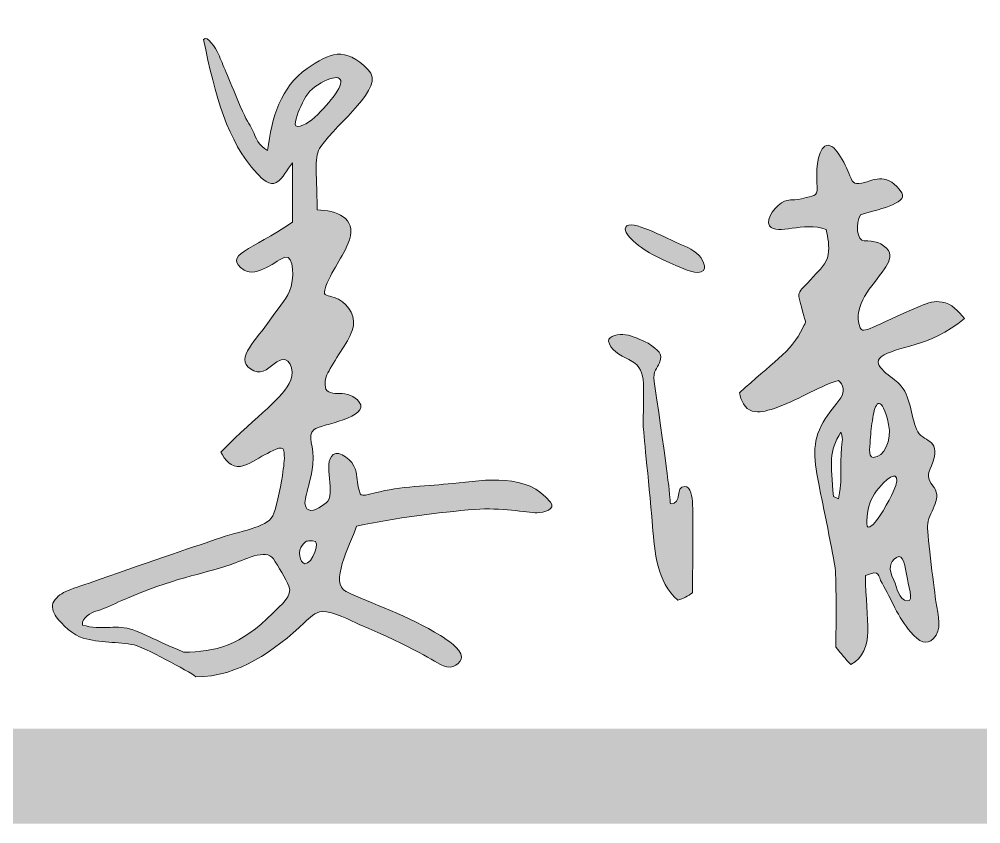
# Model space of a CAD drawing. Extents: x -129922 to 1190196, y -520662 to 139923.
# Drawn here: x 59132.2 to 59334.6, y -324372 to -324202.7 of the extents above; entities that cross this region are included whole.
import ezdxf
from ezdxf.enums import TextEntityAlignment as Align

# ---------------------------------------------------------------- set-up
doc = ezdxf.new("R2010")
doc.units = 0
doc.header["$LTSCALE"] = 1000
doc.header["$MEASUREMENT"] = 0
doc.linetypes.add('DASH', pattern=[0.35, 0.25, -0.1])
doc.layers.add('S-板-COLU', color=50, linetype='DASH', lineweight=20)
doc.layers.add('S-通用-TEXT', color=7, linetype='Continuous', lineweight=20)
doc.layers.add('Y-云图图框', color=7, linetype='Continuous')
doc.styles.add('_YT_Name', font='', dxfattribs={"width": 0.8})
doc.styles.add('_YT_Sign_Text', font='ros.shx', dxfattribs={"width": 0.8, "bigfont": 'hztxt.shx'})
doc.styles.get("Standard").update_dxf_attribs({"font": 'gbenor.shx', "bigfont": 'gbcbig.shx'})
doc.styles.get('_YT_Name').set_extended_font_data('SimHei')

# ---------------------------------------------------------------- blocks, each defined once
blk = doc.blocks.new('ECMCTK_A1_竖_单行图名--0')
for points, const_width in [([(10, 10), (584, 10), (584, 816), (10, 816)], 1), ([(326, 10), (584, 10), (584, 50), (326, 50)], 0.45)]:
    blk.add_lwpolyline(points, close=True, dxfattribs=dict(const_width=const_width))
at = {"color": 80, "flags": 3}
for tag, height, p in [('YTHQINS', 3, (593.314, 817.5)), ('ECMCKEY', 3, (440.092, 590.571)), ('YTTQINS', 3.75, (595.351, 11.875)), ('YTFRAME', 3, (375.972, 4.922)), ('YTBARCODE_T1', 3, (493.744, 4.57))]:
    blk.add_attdef(tag, text='', height=height, dxfattribs=at).set_placement(p, align=Align.MIDDLE_CENTER)
for tag, height, style, width, p in [('工程号', 4, '_YT_Sign_Text', 0.5, (557.076, 44.123)), ('证书编号', 4, '_YT_Sign_Text', 0.8, (461.866, 43.811)), ('审查批准号', 4, '_YT_Sign_Text', 0.8, (514.064, 43.811)), ('设计单位', 6, '_YT_Name', 0.8, (376.746, 38.601)), ('建设单位', 4, '_YT_Sign_Text', 0.8, (487.96, 36.114)), ('阶段', 4, '_YT_Sign_Text', 0.8, (557.076, 35.814)), ('项目号', 4, '_YT_Sign_Text', 0.5, (575.077, 33.721)), ('项目名称', 4, '_YT_Sign_Text', 0.8, (487.96, 28.114)), ('专业', 4, '_YT_Sign_Text', 0.8, (557.076, 27.31)), ('图纸编号', 4, '_YT_Sign_Text', 0.5, (556.929, 19.362)), ('图纸名称', 4.5, '_YT_Name', 0.8, (488.389, 15.063)), ('版本号', 4, '_YT_Sign_Text', 0.8, (575.077, 13.002)), ('出图比例', 4.2, '_YT_Sign_Text', 0.8, (434.825, 11.782)), ('日期', 4, '_YT_Sign_Text', 0.5, (556.88, 12.129))]:
    blk.add_attdef(tag, text='', height=height, dxfattribs=dict(style=style, width=width)).set_placement(p, align=Align.CENTER)
at = {"style": '_YT_Sign_Text', "width": 0.8, "flags": 3}
for tag, p, height in [('{校对人}', (411.349, 26.531), 6.24), ('{审定人}', (358.87, 26.451), 6.24), ('[审定人]', (343.945, 27.808), 4.104), ('[校对人]', (395.235, 27.824), 4.104), ('{设计人}', (411.48, 18.539), 6.24), ('{审核人}', (359.98, 18.44), 6.24), ('[设计人]', (395.473, 20.211), 4.104), ('[审核人]', (344.012, 19.756), 4.104), ('{项目负责人}', (361.28, 10.719), 6.24), ('{专业负责人}', (411.579, 10.361), 6.24), ('[项目负责人]', (343.778, 12.012), 4.104), ('[专业负责人]', (395.741, 11.768), 4.104)]:
    blk.add_attdef(tag, p, '', height=height, dxfattribs=at)
at = {"color": 80, "flags": 3}
for tag, p in [('YTQRCODE', (304.556, 12.073)), ('YTBZSIT', (10, 10)), ('EXT_TK_LEFT', (10, 10))]:
    blk.add_attdef(tag, p, '', height=3, dxfattribs=at)
blk = doc.blocks.new('jg-jiangqingchun')
h = blk.add_hatch(color=256)
edge = h.paths.add_edge_path()
edge.add_spline(control_points=[(271.69, 294.48), (271.69, 273.67), (271.69, 284.08), (271.69, 263.27)], knot_values=[0, 0, 0, 0, 1, 1, 1, 1], degree=3, periodic=0)
edge.add_spline(control_points=[(271.69, 263.27), (249.99, 248.51), (234.55, 245.81), (246.25, 238.13)], knot_values=[0, 0, 0, 0, 1, 1, 1, 1], degree=3, periodic=0)
edge.add_spline(control_points=[(246.25, 238.13), (252.99, 233.71), (263.83, 243.74), (267.8, 244.87)], knot_values=[0, 0, 0, 0, 1, 1, 1, 1], degree=3, periodic=0)
edge.add_spline(control_points=[(267.8, 244.87), (272.65, 246.24), (272.92, 232.92), (270.26, 226.96)], knot_values=[0, 0, 0, 0, 1, 1, 1, 1], degree=3, periodic=0)
edge.add_spline(control_points=[(270.26, 226.96), (268, 221.9), (264.28, 218.26), (258.61, 210.03)], knot_values=[0, 0, 0, 0, 1, 1, 1, 1], degree=3, periodic=0)
edge.add_spline(control_points=[(258.61, 210.03), (251.43, 199.6), (240.15, 190.16), (251.5, 185.04)], knot_values=[0, 0, 0, 0, 1, 1, 1, 1], degree=3, periodic=0)
edge.add_spline(control_points=[(251.5, 185.04), (256.02, 183.01), (259.93, 187.22), (263.45, 189.72)], knot_values=[0, 0, 0, 0, 1, 1, 1, 1], degree=3, periodic=0)
edge.add_spline(control_points=[(263.45, 189.72), (270.4, 194.66), (272.86, 184.97), (270.89, 180.27)], knot_values=[0, 0, 0, 0, 1, 1, 1, 1], degree=3, periodic=0)
edge.add_spline(control_points=[(270.89, 180.27), (266.78, 170.51), (254.5, 162.79), (233.98, 142.34)], knot_values=[0, 0, 0, 0, 1, 1, 1, 1], degree=3, periodic=0)
edge.add_spline(control_points=[(233.98, 142.34), (236.15, 138.39), (239.63, 133.84), (244.38, 134.77)], knot_values=[0, 0, 0, 0, 1, 1, 1, 1], degree=3, periodic=0)
edge.add_spline(control_points=[(244.38, 134.77), (249.11, 135.7), (252.8, 138.64), (257.35, 140.99)], knot_values=[0, 0, 0, 0, 1, 1, 1, 1], degree=3, periodic=0)
edge.add_spline(control_points=[(257.35, 140.99), (260.36, 142.55), (266.5, 146.19), (267.1, 143.48)], knot_values=[0, 0, 0, 0, 1, 1, 1, 1], degree=3, periodic=0)
edge.add_spline(control_points=[(267.1, 143.48), (267.95, 139.63), (267.23, 135.85), (266.75, 131.91)], knot_values=[0, 0, 0, 0, 1, 1, 1, 1], degree=3, periodic=0)
edge.add_spline(control_points=[(266.75, 131.91), (266.14, 126.99), (263.52, 114.73), (261.97, 110.12)], knot_values=[0, 0, 0, 0, 1, 1, 1, 1], degree=3, periodic=0)
edge.add_spline(control_points=[(261.97, 110.12), (259.47, 102.7), (247.1, 101.67), (233.88, 97.2)], knot_values=[0, 0, 0, 0, 1, 1, 1, 1], degree=3, periodic=0)
edge.add_spline(control_points=[(233.88, 97.2), (222.9, 93.48), (197.31, 85.05), (170.09, 75.25)], knot_values=[0, 0, 0, 0, 1, 1, 1, 1], degree=3, periodic=0)
edge.add_spline(control_points=[(170.09, 75.25), (154.52, 69.64), (150.04, 69.43), (146.17, 63.73)], knot_values=[0, 0, 0, 0, 1, 1, 1, 1], degree=3, periodic=0)
edge.add_spline(control_points=[(146.17, 63.73), (144.4, 61.12), (145.85, 57.99), (147.46, 55.64)], knot_values=[0, 0, 0, 0, 1, 1, 1, 1], degree=3, periodic=0)
edge.add_spline(control_points=[(147.46, 55.64), (150.22, 51.62), (156.72, 45.76), (161.54, 44.39)], knot_values=[0, 0, 0, 0, 1, 1, 1, 1], degree=3, periodic=0)
edge.add_spline(control_points=[(161.54, 44.39), (170.07, 41.97), (180.02, 42.51), (188.45, 40.81)], knot_values=[0, 0, 0, 0, 1, 1, 1, 1], degree=3, periodic=0)
edge.add_spline(control_points=[(188.45, 40.81), (192.83, 39.93), (217.39, 27.04), (220.98, 24.01)], knot_values=[0, 0, 0, 0, 1, 1, 1, 1], degree=3, periodic=0)
edge.add_spline(control_points=[(220.98, 24.01), (243.38, 24.01), (262.25, 37.73), (278.14, 52.67)], knot_values=[0, 0, 0, 0, 1, 1, 1, 1], degree=3, periodic=0)
edge.add_spline(control_points=[(278.14, 52.67), (280.76, 55.13), (283.5, 58.18), (287.38, 58.4)], knot_values=[0, 0, 0, 0, 1, 1, 1, 1], degree=3, periodic=0)
edge.add_spline(control_points=[(287.38, 58.4), (293.16, 58.73), (302.66, 53.46), (306.91, 51.67)], knot_values=[0, 0, 0, 0, 1, 1, 1, 1], degree=3, periodic=0)
edge.add_spline(control_points=[(306.91, 51.67), (335.13, 39.76), (347.15, 31.71), (351.27, 29.78)], knot_values=[0, 0, 0, 0, 1, 1, 1, 1], degree=3, periodic=0)
edge.add_spline(control_points=[(351.27, 29.78), (355.8, 27.66), (360.81, 31.3), (360.68, 34.48)], knot_values=[0, 0, 0, 0, 1, 1, 1, 1], degree=3, periodic=0)
edge.add_spline(control_points=[(360.68, 34.48), (360.48, 39.19), (352.99, 43.61), (349.59, 45.77)], knot_values=[0, 0, 0, 0, 1, 1, 1, 1], degree=3, periodic=0)
edge.add_spline(control_points=[(349.59, 45.77), (333.77, 55.84), (312.08, 63.03), (300.05, 68.9)], knot_values=[0, 0, 0, 0, 1, 1, 1, 1], degree=3, periodic=0)
edge.add_spline(control_points=[(300.05, 68.9), (291.01, 73.31), (301.75, 92.44), (305.5, 103.33)], knot_values=[0, 0, 0, 0, 1, 1, 1, 1], degree=3, periodic=0)
edge.add_spline(control_points=[(305.5, 103.33), (326.49, 107.8), (348.13, 110.55), (367.94, 112.17)], knot_values=[0, 0, 0, 0, 1, 1, 1, 1], degree=3, periodic=0)
edge.add_spline(control_points=[(367.94, 112.17), (381.17, 113.26), (394.87, 110.44), (400.55, 110.39)], knot_values=[0, 0, 0, 0, 1, 1, 1, 1], degree=3, periodic=0)
edge.add_spline(control_points=[(400.55, 110.39), (403.93, 110.36), (410.5, 112.32), (407.58, 115.98)], knot_values=[0, 0, 0, 0, 1, 1, 1, 1], degree=3, periodic=0)
edge.add_spline(control_points=[(407.58, 115.98), (395.23, 131.45), (373.71, 127.65), (356.16, 125.81)], knot_values=[0, 0, 0, 0, 1, 1, 1, 1], degree=3, periodic=0)
edge.add_spline(control_points=[(356.16, 125.81), (343.54, 124.49), (328.58, 124.42), (315.26, 120.85)], knot_values=[0, 0, 0, 0, 1, 1, 1, 1], degree=3, periodic=0)
edge.add_spline(control_points=[(315.26, 120.85), (306.02, 118.38), (307.68, 120.07), (306.76, 122.74)], knot_values=[0, 0, 0, 0, 1, 1, 1, 1], degree=3, periodic=0)
edge.add_spline(control_points=[(306.76, 122.74), (305.63, 126.03), (306.03, 129.65), (304.96, 133.07)], knot_values=[0, 0, 0, 0, 1, 1, 1, 1], degree=3, periodic=0)
edge.add_spline(control_points=[(304.96, 133.07), (303.37, 138.14), (296.56, 143.45), (293.22, 140.99)], knot_values=[0, 0, 0, 0, 1, 1, 1, 1], degree=3, periodic=0)
edge.add_spline(control_points=[(293.22, 140.99), (287.26, 136.6), (295.2, 120.12), (289.46, 115.54)], knot_values=[0, 0, 0, 0, 1, 1, 1, 1], degree=3, periodic=0)
edge.add_spline(control_points=[(289.46, 115.54), (286.65, 113.3), (281.46, 110.09), (279.38, 112.5)], knot_values=[0, 0, 0, 0, 1, 1, 1, 1], degree=3, periodic=0)
edge.add_spline(control_points=[(279.38, 112.5), (276.26, 116.11), (280.74, 121.62), (282.44, 135.76)], knot_values=[0, 0, 0, 0, 1, 1, 1, 1], degree=3, periodic=0)
edge.add_spline(control_points=[(282.44, 135.76), (283.68, 146.05), (278.84, 150.44), (283.12, 154.18)], knot_values=[0, 0, 0, 0, 1, 1, 1, 1], degree=3, periodic=0)
edge.add_spline(control_points=[(283.12, 154.18), (286.24, 156.91), (313.09, 160.39), (306.89, 168.64)], knot_values=[0, 0, 0, 0, 1, 1, 1, 1], degree=3, periodic=0)
edge.add_spline(control_points=[(306.89, 168.64), (304.43, 171.9), (300.42, 173.33), (296.43, 173.09)], knot_values=[0, 0, 0, 0, 1, 1, 1, 1], degree=3, periodic=0)
edge.add_spline(control_points=[(296.43, 173.09), (293.61, 172.92), (289.48, 173.64), (289.06, 176.22)], knot_values=[0, 0, 0, 0, 1, 1, 1, 1], degree=3, periodic=0)
edge.add_spline(control_points=[(289.06, 176.22), (288.28, 181.03), (289.97, 183.21), (291.62, 186.26)], knot_values=[0, 0, 0, 0, 1, 1, 1, 1], degree=3, periodic=0)
edge.add_spline(control_points=[(291.62, 186.26), (295.65, 193.7), (302.97, 202.59), (303.8, 208.71)], knot_values=[0, 0, 0, 0, 1, 1, 1, 1], degree=3, periodic=0)
edge.add_spline(control_points=[(303.8, 208.71), (304.74, 215.54), (299.96, 221.54), (293.64, 223.69)], knot_values=[0, 0, 0, 0, 1, 1, 1, 1], degree=3, periodic=0)
edge.add_spline(control_points=[(293.64, 223.69), (290.54, 224.74), (287.77, 224.47), (288.73, 227.6)], knot_values=[0, 0, 0, 0, 1, 1, 1, 1], degree=3, periodic=0)
edge.add_spline(control_points=[(288.73, 227.6), (291.99, 238.22), (298.6, 244.56), (301.71, 254.04)], knot_values=[0, 0, 0, 0, 1, 1, 1, 1], degree=3, periodic=0)
edge.add_spline(control_points=[(301.71, 254.04), (305.53, 265.66), (294.86, 269.58), (284.7, 269.77)], knot_values=[0, 0, 0, 0, 1, 1, 1, 1], degree=3, periodic=0)
edge.add_spline(control_points=[(284.7, 269.77), (284.7, 292), (282.83, 297.5), (286.68, 303.12)], knot_values=[0, 0, 0, 0, 1, 1, 1, 1], degree=3, periodic=0)
edge.add_spline(control_points=[(286.68, 303.12), (295.59, 316.15), (321.13, 333.97), (311.63, 343.54)], knot_values=[0, 0, 0, 0, 1, 1, 1, 1], degree=3, periodic=0)
edge.add_spline(control_points=[(311.63, 343.54), (299.18, 356.09), (291.23, 352.43), (279.44, 344.14)], knot_values=[0, 0, 0, 0, 1, 1, 1, 1], degree=3, periodic=0)
edge.add_spline(control_points=[(279.44, 344.14), (265.47, 334.31), (260.91, 318.48), (258.69, 300.98)], knot_values=[0, 0, 0, 0, 1, 1, 1, 1], degree=3, periodic=0)
edge.add_spline(control_points=[(258.69, 300.98), (253.66, 303.87), (252.68, 307.41), (250.87, 311.34)], knot_values=[0, 0, 0, 0, 1, 1, 1, 1], degree=3, periodic=0)
edge.add_spline(control_points=[(250.87, 311.34), (248.85, 315.71), (247.59, 316.39), (244.29, 324.27)], knot_values=[0, 0, 0, 0, 1, 1, 1, 1], degree=3, periodic=0)
edge.add_spline(control_points=[(244.29, 324.27), (237.21, 341.12), (235.37, 345.71), (232.79, 351.68)], knot_values=[0, 0, 0, 0, 1, 1, 1, 1], degree=3, periodic=0)
edge.add_spline(control_points=[(232.79, 351.68), (231.25, 355.23), (226.99, 361.72), (224.88, 359.5)], knot_values=[0, 0, 0, 0, 1, 1, 1, 1], degree=3, periodic=0)
edge.add_spline(control_points=[(224.88, 359.5), (231.32, 329.24), (237.2, 306.3), (253.11, 288.92)], knot_values=[0, 0, 0, 0, 1, 1, 1, 1], degree=3, periodic=0)
edge.add_spline(control_points=[(253.11, 288.92), (255.72, 286.07), (260.06, 282.21), (263.19, 284.13)], knot_values=[0, 0, 0, 0, 1, 1, 1, 1], degree=3, periodic=0)
edge.add_spline(control_points=[(263.19, 284.13), (267.06, 286.5), (268.83, 291.16), (271.69, 294.48)], knot_values=[0, 0, 0, 0, 1, 1, 1, 1], degree=3, periodic=0)
edge = h.paths.add_edge_path(flags=16)
edge.add_spline(control_points=[(274.43, 313.73), (271.51, 313.83), (274.7, 320.78), (276.07, 324.12)], knot_values=[0, 0, 0, 0, 1, 1, 1, 1], degree=3, periodic=0)
edge.add_spline(control_points=[(276.07, 324.12), (278.39, 329.79), (280.84, 332.77), (285.01, 335.47)], knot_values=[0, 0, 0, 0, 1, 1, 1, 1], degree=3, periodic=0)
edge.add_spline(control_points=[(285.01, 335.47), (294.78, 341.8), (300.48, 340.21), (295.28, 332.16)], knot_values=[0, 0, 0, 0, 1, 1, 1, 1], degree=3, periodic=0)
edge.add_spline(control_points=[(295.28, 332.16), (292.96, 328.57), (281.34, 313.49), (274.43, 313.73)], knot_values=[0, 0, 0, 0, 1, 1, 1, 1], degree=3, periodic=0)
edge = h.paths.add_edge_path(flags=16)
edge.add_spline(control_points=[(282.38, 95.69), (287.52, 96.19), (281.88, 83.09), (278.31, 83.56)], knot_values=[0, 0, 0, 0, 1, 1, 1, 1], degree=3, periodic=0)
edge.add_spline(control_points=[(278.31, 83.56), (275.53, 83.92), (274.5, 90.54), (276.81, 93.19)], knot_values=[0, 0, 0, 0, 1, 1, 1, 1], degree=3, periodic=0)
edge.add_spline(control_points=[(276.81, 93.19), (279.25, 95.99), (278.68, 95.34), (282.38, 95.69)], knot_values=[0, 0, 0, 0, 1, 1, 1, 1], degree=3, periodic=0)
edge = h.paths.add_edge_path(flags=16)
edge.add_spline(control_points=[(238.94, 82.95), (246.26, 85.42), (257.78, 91.94), (261.74, 86.07)], knot_values=[0, 0, 0, 0, 1, 1, 1, 1], degree=3, periodic=0)
edge.add_spline(control_points=[(261.74, 86.07), (264.19, 82.45), (268.25, 75.59), (269.88, 71.82)], knot_values=[0, 0, 0, 0, 1, 1, 1, 1], degree=3, periodic=0)
edge.add_spline(control_points=[(269.88, 71.82), (272.11, 66.66), (265.41, 61.63), (261.47, 57.63)], knot_values=[0, 0, 0, 0, 1, 1, 1, 1], degree=3, periodic=0)
edge.add_spline(control_points=[(261.47, 57.63), (244.61, 40.48), (230.95, 37.07), (214.48, 37.01)], knot_values=[0, 0, 0, 0, 1, 1, 1, 1], degree=3, periodic=0)
edge.add_spline(control_points=[(214.48, 37.01), (194.94, 45.43), (191.44, 47.84), (186.47, 49.17)], knot_values=[0, 0, 0, 0, 1, 1, 1, 1], degree=3, periodic=0)
edge.add_spline(control_points=[(186.47, 49.17), (177.18, 51.65), (171.98, 48.23), (161.16, 51.32)], knot_values=[0, 0, 0, 0, 1, 1, 1, 1], degree=3, periodic=0)
edge.add_spline(control_points=[(161.16, 51.32), (161.02, 55.33), (165.38, 57.68), (169.01, 58.83)], knot_values=[0, 0, 0, 0, 1, 1, 1, 1], degree=3, periodic=0)
edge.add_spline(control_points=[(169.01, 58.83), (173.52, 60.26), (177.21, 62.11), (181.96, 64.2)], knot_values=[0, 0, 0, 0, 1, 1, 1, 1], degree=3, periodic=0)
edge.add_spline(control_points=[(181.96, 64.2), (209.45, 76.29), (223.82, 77.86), (238.94, 82.95)], knot_values=[0, 0, 0, 0, 1, 1, 1, 1], degree=3, periodic=0)
h = blk.add_hatch(color=256)
edge = h.paths.add_edge_path()
edge.add_spline(control_points=[(540.36, 207.64), (534.47, 195.1), (523.42, 188.65), (507.05, 173.55)], knot_values=[0, 0, 0, 0, 1, 1, 1, 1], degree=3, periodic=0)
edge.add_spline(control_points=[(507.05, 173.55), (507.78, 169.51), (509.45, 165.05), (513.76, 163.91)], knot_values=[0, 0, 0, 0, 1, 1, 1, 1], degree=3, periodic=0)
edge.add_spline(control_points=[(513.76, 163.91), (517.63, 162.89), (520.44, 163.74), (525.38, 165.33)], knot_values=[0, 0, 0, 0, 1, 1, 1, 1], degree=3, periodic=0)
edge.add_spline(control_points=[(525.38, 165.33), (537.41, 169.23), (547.25, 176.35), (559.07, 180.05)], knot_values=[0, 0, 0, 0, 1, 1, 1, 1], degree=3, periodic=0)
edge.add_spline(control_points=[(559.07, 180.05), (561.95, 178), (562.42, 173.85), (560.42, 170.91)], knot_values=[0, 0, 0, 0, 1, 1, 1, 1], degree=3, periodic=0)
edge.add_spline(control_points=[(560.42, 170.91), (557.88, 167.18), (553.69, 162.81), (551.04, 158.13)], knot_values=[0, 0, 0, 0, 1, 1, 1, 1], degree=3, periodic=0)
edge.add_spline(control_points=[(551.04, 158.13), (544.81, 147.17), (546.25, 138.43), (549.31, 122.65)], knot_values=[0, 0, 0, 0, 1, 1, 1, 1], degree=3, periodic=0)
edge.add_spline(control_points=[(549.31, 122.65), (550.12, 118.49), (556.8, 86.12), (557.41, 81.18)], knot_values=[0, 0, 0, 0, 1, 1, 1, 1], degree=3, periodic=0)
edge.add_spline(control_points=[(557.41, 81.18), (558.09, 75.65), (557.77, 43.97), (557.77, 39.61)], knot_values=[0, 0, 0, 0, 1, 1, 1, 1], degree=3, periodic=0)
edge.add_spline(control_points=[(557.77, 39.61), (560.31, 36.3), (562.85, 33.49), (565.57, 30.51)], knot_values=[0, 0, 0, 0, 1, 1, 1, 1], degree=3, periodic=0)
edge.add_spline(control_points=[(565.57, 30.51), (579.08, 38.09), (573.37, 53.64), (573.37, 77.32)], knot_values=[0, 0, 0, 0, 1, 1, 1, 1], degree=3, periodic=0)
edge.add_spline(control_points=[(573.37, 77.32), (581.48, 80.67), (579.69, 77.45), (582.03, 73.25)], knot_values=[0, 0, 0, 0, 1, 1, 1, 1], degree=3, periodic=0)
edge.add_spline(control_points=[(582.03, 73.25), (584.39, 69.01), (586.86, 64.26), (588.81, 60.37)], knot_values=[0, 0, 0, 0, 1, 1, 1, 1], degree=3, periodic=0)
edge.add_spline(control_points=[(588.81, 60.37), (591.16, 55.67), (593.77, 51.53), (597.1, 47.67)], knot_values=[0, 0, 0, 0, 1, 1, 1, 1], degree=3, periodic=0)
edge.add_spline(control_points=[(597.1, 47.67), (601.78, 42.23), (605.47, 40.48), (609.2, 44.21)], knot_values=[0, 0, 0, 0, 1, 1, 1, 1], degree=3, periodic=0)
edge.add_spline(control_points=[(609.2, 44.21), (613.53, 48.53), (611.8, 55.99), (610.43, 63.67)], knot_values=[0, 0, 0, 0, 1, 1, 1, 1], degree=3, periodic=0)
edge.add_spline(control_points=[(610.43, 63.67), (609.75, 67.52), (605.94, 98.71), (605.99, 103.33)], knot_values=[0, 0, 0, 0, 1, 1, 1, 1], degree=3, periodic=0)
edge.add_spline(control_points=[(605.99, 103.33), (606.07, 110.36), (614.12, 117.36), (609.4, 123.7)], knot_values=[0, 0, 0, 0, 1, 1, 1, 1], degree=3, periodic=0)
edge.add_spline(control_points=[(609.4, 123.7), (604.2, 130.67), (606.96, 131.36), (608.76, 136.94)], knot_values=[0, 0, 0, 0, 1, 1, 1, 1], degree=3, periodic=0)
edge.add_spline(control_points=[(608.76, 136.94), (613.07, 150.28), (603.32, 146.89), (600.2, 154.32)], knot_values=[0, 0, 0, 0, 1, 1, 1, 1], degree=3, periodic=0)
edge.add_spline(control_points=[(600.2, 154.32), (597.09, 161.71), (597.31, 171.83), (591.09, 178.24)], knot_values=[0, 0, 0, 0, 1, 1, 1, 1], degree=3, periodic=0)
edge.add_spline(control_points=[(591.09, 178.24), (588.05, 181.36), (575.77, 188.07), (581.63, 192.46)], knot_values=[0, 0, 0, 0, 1, 1, 1, 1], degree=3, periodic=0)
edge.add_spline(control_points=[(581.63, 192.46), (589.42, 198.29), (606.66, 196.98), (625.38, 212.56)], knot_values=[0, 0, 0, 0, 1, 1, 1, 1], degree=3, periodic=0)
edge.add_spline(control_points=[(625.38, 212.56), (622.27, 216.46), (618.78, 220.48), (613.63, 221.29)], knot_values=[0, 0, 0, 0, 1, 1, 1, 1], degree=3, periodic=0)
edge.add_spline(control_points=[(613.63, 221.29), (609.61, 221.92), (606.85, 221.08), (602.03, 219.06)], knot_values=[0, 0, 0, 0, 1, 1, 1, 1], degree=3, periodic=0)
edge.add_spline(control_points=[(602.03, 219.06), (577.03, 208.56), (571.86, 203.97), (570.5, 207.78)], knot_values=[0, 0, 0, 0, 1, 1, 1, 1], degree=3, periodic=0)
edge.add_spline(control_points=[(570.5, 207.78), (566.19, 219.91), (576.94, 229.3), (583.34, 238.74)], knot_values=[0, 0, 0, 0, 1, 1, 1, 1], degree=3, periodic=0)
edge.add_spline(control_points=[(583.34, 238.74), (585.24, 241.53), (587.48, 245.22), (585.37, 248.32)], knot_values=[0, 0, 0, 0, 1, 1, 1, 1], degree=3, periodic=0)
edge.add_spline(control_points=[(585.37, 248.32), (582.57, 252.44), (577.45, 253.7), (572.73, 253.48)], knot_values=[0, 0, 0, 0, 1, 1, 1, 1], degree=3, periodic=0)
edge.add_spline(control_points=[(572.73, 253.48), (568.9, 253.3), (567.76, 262.79), (570.77, 267.17)], knot_values=[0, 0, 0, 0, 1, 1, 1, 1], degree=3, periodic=0)
edge.add_spline(control_points=[(570.77, 267.17), (578.62, 269.77), (595.99, 272.98), (592.4, 278.73)], knot_values=[0, 0, 0, 0, 1, 1, 1, 1], degree=3, periodic=0)
edge.add_spline(control_points=[(592.4, 278.73), (585.66, 289.53), (577.7, 285.58), (573.33, 284.35)], knot_values=[0, 0, 0, 0, 1, 1, 1, 1], degree=3, periodic=0)
edge.add_spline(control_points=[(573.33, 284.35), (567.62, 282.76), (566.85, 283.36), (565.13, 287.73)], knot_values=[0, 0, 0, 0, 1, 1, 1, 1], degree=3, periodic=0)
edge.add_spline(control_points=[(565.13, 287.73), (562.56, 294.27), (556.75, 306.33), (551.93, 303.3)], knot_values=[0, 0, 0, 0, 1, 1, 1, 1], degree=3, periodic=0)
edge.add_spline(control_points=[(551.93, 303.3), (547.71, 300.65), (547.38, 288.16), (547.76, 284.11)], knot_values=[0, 0, 0, 0, 1, 1, 1, 1], degree=3, periodic=0)
edge.add_spline(control_points=[(547.76, 284.11), (548.47, 276.6), (546.95, 277.57), (542.2, 276.23)], knot_values=[0, 0, 0, 0, 1, 1, 1, 1], degree=3, periodic=0)
edge.add_spline(control_points=[(542.2, 276.23), (534.64, 274.08), (534.37, 275.83), (530.7, 274.27)], knot_values=[0, 0, 0, 0, 1, 1, 1, 1], degree=3, periodic=0)
edge.add_spline(control_points=[(530.7, 274.27), (526.8, 272.62), (520.16, 264.99), (522.84, 261.38)], knot_values=[0, 0, 0, 0, 1, 1, 1, 1], degree=3, periodic=0)
edge.add_spline(control_points=[(522.84, 261.38), (526.96, 255.84), (540.64, 264.13), (552.56, 259.37)], knot_values=[0, 0, 0, 0, 1, 1, 1, 1], degree=3, periodic=0)
edge.add_spline(control_points=[(552.56, 259.37), (553.68, 255.04), (554.35, 250.72), (553.75, 246.37)], knot_values=[0, 0, 0, 0, 1, 1, 1, 1], degree=3, periodic=0)
edge.add_spline(control_points=[(553.75, 246.37), (553.07, 241.47), (549.03, 238.2), (545.98, 234.75)], knot_values=[0, 0, 0, 0, 1, 1, 1, 1], degree=3, periodic=0)
edge.add_spline(control_points=[(545.98, 234.75), (536.64, 224.2), (536.99, 228.81), (540.92, 213.96)], knot_values=[0, 0, 0, 0, 1, 1, 1, 1], degree=3, periodic=0)
edge.add_spline(control_points=[(540.92, 213.96), (541.99, 209.89), (542.15, 211.45), (540.36, 207.64)], knot_values=[0, 0, 0, 0, 1, 1, 1, 1], degree=3, periodic=0)
edge = h.paths.add_edge_path(flags=16)
edge.add_spline(control_points=[(577.42, 161.82), (578.48, 168.49), (581.98, 173.08), (585.5, 156.8)], knot_values=[0, 0, 0, 0, 1, 1, 1, 1], degree=3, periodic=0)
edge.add_spline(control_points=[(585.5, 156.8), (587.28, 148.59), (583.23, 139.52), (577.38, 139.49)], knot_values=[0, 0, 0, 0, 1, 1, 1, 1], degree=3, periodic=0)
edge.add_spline(control_points=[(577.38, 139.49), (574.39, 139.47), (575.83, 146.6), (575.99, 150.14)], knot_values=[0, 0, 0, 0, 1, 1, 1, 1], degree=3, periodic=0)
edge.add_spline(control_points=[(575.99, 150.14), (576.18, 154.18), (576.76, 157.72), (577.42, 161.82)], knot_values=[0, 0, 0, 0, 1, 1, 1, 1], degree=3, periodic=0)
edge = h.paths.add_edge_path(flags=16)
edge.add_spline(control_points=[(560.37, 152.74), (562.11, 147.67), (560.53, 150.06), (560.39, 137.14)], knot_values=[0, 0, 0, 0, 1, 1, 1, 1], degree=3, periodic=0)
edge.add_spline(control_points=[(560.39, 137.14), (560.26, 124.32), (560.83, 127.93), (559.07, 117.63)], knot_values=[0, 0, 0, 0, 1, 1, 1, 1], degree=3, periodic=0)
edge.add_spline(control_points=[(559.07, 117.63), (559.07, 117.63), (556.47, 118.93), (556.47, 118.93)], knot_values=[0, 0, 0, 0, 1, 1, 1, 1], degree=3, periodic=0)
edge.add_spline(control_points=[(556.47, 118.93), (554.98, 136.69), (554.01, 142.6), (560.37, 152.74)], knot_values=[0, 0, 0, 0, 1, 1, 1, 1], degree=3, periodic=0)
edge = h.paths.add_edge_path(flags=16)
edge.add_spline(control_points=[(582.85, 126.13), (587.9, 131.35), (592.6, 131.6), (587.89, 121.47)], knot_values=[0, 0, 0, 0, 1, 1, 1, 1], degree=3, periodic=0)
edge.add_spline(control_points=[(587.89, 121.47), (585.79, 116.95), (580.12, 105.53), (575.69, 102.93)], knot_values=[0, 0, 0, 0, 1, 1, 1, 1], degree=3, periodic=0)
edge.add_spline(control_points=[(575.69, 102.93), (572.82, 101.25), (574.26, 110.13), (575.15, 113.63)], knot_values=[0, 0, 0, 0, 1, 1, 1, 1], degree=3, periodic=0)
edge.add_spline(control_points=[(575.15, 113.63), (576.38, 118.43), (579.37, 122.54), (582.85, 126.13)], knot_values=[0, 0, 0, 0, 1, 1, 1, 1], degree=3, periodic=0)
edge = h.paths.add_edge_path(flags=16)
edge.add_spline(control_points=[(589.67, 86.9), (593.23, 89.43), (594.51, 81.06), (595.05, 77.26)], knot_values=[0, 0, 0, 0, 1, 1, 1, 1], degree=3, periodic=0)
edge.add_spline(control_points=[(595.05, 77.26), (595.68, 72.87), (599.05, 63.54), (595.37, 63.99)], knot_values=[0, 0, 0, 0, 1, 1, 1, 1], degree=3, periodic=0)
edge.add_spline(control_points=[(595.37, 63.99), (590.69, 64.57), (590.14, 70.98), (588.22, 74.92)], knot_values=[0, 0, 0, 0, 1, 1, 1, 1], degree=3, periodic=0)
edge.add_spline(control_points=[(588.22, 74.92), (585.17, 81.18), (586, 84.29), (589.67, 86.9)], knot_values=[0, 0, 0, 0, 1, 1, 1, 1], degree=3, periodic=0)
edge = h.paths.add_edge_path()
edge.add_spline(control_points=[(482.35, 68.22), (482.35, 99.43), (482.72, 97.34), (482.35, 115.03)], knot_values=[0, 0, 0, 0, 1, 1, 1, 1], degree=3, periodic=0)
edge.add_spline(control_points=[(482.35, 115.03), (482.28, 118.57), (481.33, 124.18), (478.23, 124.27)], knot_values=[0, 0, 0, 0, 1, 1, 1, 1], degree=3, periodic=0)
edge.add_spline(control_points=[(478.23, 124.27), (472.76, 124.43), (477.47, 114.95), (470.64, 115.03)], knot_values=[0, 0, 0, 0, 1, 1, 1, 1], degree=3, periodic=0)
edge.add_spline(control_points=[(470.64, 115.03), (470.64, 119.02), (468.98, 132.08), (462.19, 179.4)], knot_values=[0, 0, 0, 0, 1, 1, 1, 1], degree=3, periodic=0)
edge.add_spline(control_points=[(462.19, 179.4), (461.31, 185.54), (463.74, 186.07), (464.96, 189.35)], knot_values=[0, 0, 0, 0, 1, 1, 1, 1], degree=3, periodic=0)
edge.add_spline(control_points=[(464.96, 189.35), (466.89, 194.51), (464.27, 195.47), (458.94, 199.55)], knot_values=[0, 0, 0, 0, 1, 1, 1, 1], degree=3, periodic=0)
edge.add_spline(control_points=[(458.94, 199.55), (454.97, 201.5), (451.31, 203.29), (447.03, 204.1)], knot_values=[0, 0, 0, 0, 1, 1, 1, 1], degree=3, periodic=0)
edge.add_spline(control_points=[(447.03, 204.1), (443.68, 204.73), (437.92, 203.44), (438.17, 200.74)], knot_values=[0, 0, 0, 0, 1, 1, 1, 1], degree=3, periodic=0)
edge.add_spline(control_points=[(438.17, 200.74), (438.55, 196.59), (444.36, 193.07), (448.76, 190.98)], knot_values=[0, 0, 0, 0, 1, 1, 1, 1], degree=3, periodic=0)
edge.add_spline(control_points=[(448.76, 190.98), (458.69, 186.24), (456.34, 179.03), (456.34, 156.64)], knot_values=[0, 0, 0, 0, 1, 1, 1, 1], degree=3, periodic=0)
edge.add_spline(control_points=[(456.34, 156.64), (456.34, 152.66), (459.02, 130.72), (461.28, 103.31)], knot_values=[0, 0, 0, 0, 1, 1, 1, 1], degree=3, periodic=0)
edge.add_spline(control_points=[(461.28, 103.31), (462.42, 89.55), (463.54, 74.11), (474.54, 64.32)], knot_values=[0, 0, 0, 0, 1, 1, 1, 1], degree=3, periodic=0)
edge.add_spline(control_points=[(474.54, 64.32), (477.41, 65.12), (479.91, 66.72), (482.35, 68.22)], knot_values=[0, 0, 0, 0, 1, 1, 1, 1], degree=3, periodic=0)
edge = h.paths.add_edge_path()
edge.add_spline(control_points=[(462.93, 245.41), (473.76, 240.23), (480.76, 236.87), (485.07, 236.82)], knot_values=[0, 0, 0, 0, 1, 1, 1, 1], degree=3, periodic=0)
edge.add_spline(control_points=[(485.07, 236.82), (491.08, 236.75), (488.07, 243.46), (485.74, 245.83)], knot_values=[0, 0, 0, 0, 1, 1, 1, 1], degree=3, periodic=0)
edge.add_spline(control_points=[(485.74, 245.83), (482.31, 249.34), (477.55, 250.82), (473.26, 252.78)], knot_values=[0, 0, 0, 0, 1, 1, 1, 1], degree=3, periodic=0)
edge.add_spline(control_points=[(473.26, 252.78), (468.55, 254.93), (449.48, 265.2), (447.14, 260.71)], knot_values=[0, 0, 0, 0, 1, 1, 1, 1], degree=3, periodic=0)
edge.add_spline(control_points=[(447.14, 260.71), (444.82, 256.25), (458.53, 247.52), (462.93, 245.41)], knot_values=[0, 0, 0, 0, 1, 1, 1, 1], degree=3, periodic=0)
for points in [[(224.88, 359.5), (226.99, 361.72), (231.25, 355.23), (232.79, 351.68)], [(253.11, 288.92), (237.2, 306.3), (231.32, 329.24), (224.88, 359.5)], [(279.44, 344.14), (291.23, 352.43), (299.18, 356.09), (311.63, 343.54)], [(232.79, 351.68), (235.37, 345.71), (237.21, 341.12), (244.29, 324.27)], [(258.69, 300.98), (260.91, 318.48), (265.47, 334.31), (279.44, 344.14)], [(295.28, 332.16), (300.48, 340.21), (294.78, 341.8), (285.01, 335.47)], [(311.63, 343.54), (321.13, 333.97), (295.59, 316.15), (286.68, 303.12)], [(285.01, 335.47), (280.84, 332.77), (278.39, 329.79), (276.07, 324.12)], [(274.43, 313.73), (281.34, 313.49), (292.96, 328.57), (295.28, 332.16)], [(244.29, 324.27), (247.59, 316.39), (248.85, 315.71), (250.87, 311.34)], [(276.07, 324.12), (274.7, 320.78), (271.51, 313.83), (274.43, 313.73)], [(250.87, 311.34), (252.68, 307.41), (253.66, 303.87), (258.69, 300.98)], [(565.13, 287.73), (562.56, 294.27), (556.75, 306.33), (551.93, 303.3)], [(286.68, 303.12), (282.83, 297.5), (284.7, 292), (284.7, 269.77)], [(551.93, 303.3), (547.71, 300.65), (547.38, 288.16), (547.76, 284.11)], [(271.69, 294.48), (268.83, 291.16), (267.06, 286.5), (263.19, 284.13)], [(271.69, 263.27), (271.69, 284.08), (271.69, 273.67), (271.69, 294.48)], [(263.19, 284.13), (260.06, 282.21), (255.72, 286.07), (253.11, 288.92)], [(592.4, 278.73), (585.66, 289.53), (577.7, 285.58), (573.33, 284.35)], [(547.76, 284.11), (548.47, 276.6), (546.95, 277.57), (542.2, 276.23)], [(573.33, 284.35), (567.62, 282.76), (566.85, 283.36), (565.13, 287.73)], [(570.77, 267.17), (578.62, 269.77), (595.99, 272.98), (592.4, 278.73)], [(530.7, 274.27), (526.8, 272.62), (520.16, 264.99), (522.84, 261.38)], [(542.2, 276.23), (534.64, 274.08), (534.37, 275.83), (530.7, 274.27)], [(284.7, 269.77), (294.86, 269.58), (305.53, 265.66), (301.71, 254.04)], [(246.25, 238.13), (234.55, 245.81), (249.99, 248.51), (271.69, 263.27)], [(447.14, 260.71), (449.48, 265.2), (468.55, 254.93), (473.26, 252.78)], [(522.84, 261.38), (526.96, 255.84), (540.64, 264.13), (552.56, 259.37)], [(572.73, 253.48), (568.9, 253.3), (567.76, 262.79), (570.77, 267.17)], [(462.93, 245.41), (458.53, 247.52), (444.82, 256.25), (447.14, 260.71)], [(552.56, 259.37), (553.68, 255.04), (554.35, 250.72), (553.75, 246.37)], [(301.71, 254.04), (298.6, 244.56), (291.99, 238.22), (288.73, 227.6)], [(585.37, 248.32), (582.57, 252.44), (577.45, 253.7), (572.73, 253.48)], [(473.26, 252.78), (477.55, 250.82), (482.31, 249.34), (485.74, 245.83)], [(583.34, 238.74), (585.24, 241.53), (587.48, 245.22), (585.37, 248.32)], [(267.8, 244.87), (263.83, 243.74), (252.99, 233.71), (246.25, 238.13)], [(270.26, 226.96), (272.92, 232.92), (272.65, 246.24), (267.8, 244.87)], [(485.07, 236.82), (480.76, 236.87), (473.76, 240.23), (462.93, 245.41)], [(485.74, 245.83), (488.07, 243.46), (491.08, 236.75), (485.07, 236.82)], [(553.75, 246.37), (553.07, 241.47), (549.03, 238.2), (545.98, 234.75)], [(570.5, 207.78), (566.19, 219.91), (576.94, 229.3), (583.34, 238.74)], [(545.98, 234.75), (536.64, 224.2), (536.99, 228.81), (540.92, 213.96)], [(258.61, 210.03), (264.28, 218.26), (268, 221.9), (270.26, 226.96)], [(288.73, 227.6), (287.77, 224.47), (290.54, 224.74), (293.64, 223.69)], [(293.64, 223.69), (299.96, 221.54), (304.74, 215.54), (303.8, 208.71)], [(602.03, 219.06), (577.03, 208.56), (571.86, 203.97), (570.5, 207.78)], [(613.63, 221.29), (609.61, 221.92), (606.85, 221.08), (602.03, 219.06)], [(625.38, 212.56), (622.27, 216.46), (618.78, 220.48), (613.63, 221.29)], [(540.92, 213.96), (541.99, 209.89), (542.15, 211.45), (540.36, 207.64)], [(581.63, 192.46), (589.42, 198.29), (606.66, 196.98), (625.38, 212.56)], [(251.5, 185.04), (240.15, 190.16), (251.43, 199.6), (258.61, 210.03)], [(303.8, 208.71), (302.97, 202.59), (295.65, 193.7), (291.62, 186.26)], [(540.36, 207.64), (534.47, 195.1), (523.42, 188.65), (507.05, 173.55)], [(438.17, 200.74), (437.92, 203.44), (443.68, 204.73), (447.03, 204.1)], [(447.03, 204.1), (451.31, 203.29), (454.97, 201.5), (458.94, 199.55)], [(448.76, 190.98), (444.36, 193.07), (438.55, 196.59), (438.17, 200.74)], [(458.94, 199.55), (464.27, 195.47), (466.89, 194.51), (464.96, 189.35)], [(270.89, 180.27), (272.86, 184.97), (270.4, 194.66), (263.45, 189.72)], [(591.09, 178.24), (588.05, 181.36), (575.77, 188.07), (581.63, 192.46)], [(263.45, 189.72), (259.93, 187.22), (256.02, 183.01), (251.5, 185.04)], [(456.34, 156.64), (456.34, 179.03), (458.69, 186.24), (448.76, 190.98)], [(464.96, 189.35), (463.74, 186.07), (461.31, 185.54), (462.19, 179.4)], [(291.62, 186.26), (289.97, 183.21), (288.28, 181.03), (289.06, 176.22)], [(233.98, 142.34), (254.5, 162.79), (266.78, 170.51), (270.89, 180.27)], [(462.19, 179.4), (468.98, 132.08), (470.64, 119.02), (470.64, 115.03)], [(525.38, 165.33), (537.41, 169.23), (547.25, 176.35), (559.07, 180.05)], [(559.07, 180.05), (561.95, 178), (562.42, 173.85), (560.42, 170.91)], [(600.2, 154.32), (597.09, 161.71), (597.31, 171.83), (591.09, 178.24)], [(289.06, 176.22), (289.48, 173.64), (293.61, 172.92), (296.43, 173.09)], [(296.43, 173.09), (300.42, 173.33), (304.43, 171.9), (306.89, 168.64)], [(507.05, 173.55), (507.78, 169.51), (509.45, 165.05), (513.76, 163.91)], [(585.5, 156.8), (581.98, 173.08), (578.48, 168.49), (577.42, 161.82)], [(306.89, 168.64), (313.09, 160.39), (286.24, 156.91), (283.12, 154.18)], [(560.42, 170.91), (557.88, 167.18), (553.69, 162.81), (551.04, 158.13)], [(513.76, 163.91), (517.63, 162.89), (520.44, 163.74), (525.38, 165.33)], [(551.04, 158.13), (544.81, 147.17), (546.25, 138.43), (549.31, 122.65)], [(577.42, 161.82), (576.76, 157.72), (576.18, 154.18), (575.99, 150.14)], [(283.12, 154.18), (278.84, 150.44), (283.68, 146.05), (282.44, 135.76)], [(461.28, 103.31), (459.02, 130.72), (456.34, 152.66), (456.34, 156.64)], [(560.37, 152.74), (554.01, 142.6), (554.98, 136.69), (556.47, 118.93)], [(560.39, 137.14), (560.53, 150.06), (562.11, 147.67), (560.37, 152.74)], [(577.38, 139.49), (583.23, 139.52), (587.28, 148.59), (585.5, 156.8)], [(608.76, 136.94), (613.07, 150.28), (603.32, 146.89), (600.2, 154.32)], [(575.99, 150.14), (575.83, 146.6), (574.39, 139.47), (577.38, 139.49)], [(244.38, 134.77), (239.63, 133.84), (236.15, 138.39), (233.98, 142.34)], [(267.1, 143.48), (266.5, 146.19), (260.36, 142.55), (257.35, 140.99)], [(266.75, 131.91), (267.23, 135.85), (267.95, 139.63), (267.1, 143.48)], [(293.22, 140.99), (296.56, 143.45), (303.37, 138.14), (304.96, 133.07)], [(257.35, 140.99), (252.8, 138.64), (249.11, 135.7), (244.38, 134.77)], [(289.46, 115.54), (295.2, 120.12), (287.26, 136.6), (293.22, 140.99)], [(559.07, 117.63), (560.83, 127.93), (560.26, 124.32), (560.39, 137.14)], [(609.4, 123.7), (604.2, 130.67), (606.96, 131.36), (608.76, 136.94)], [(261.97, 110.12), (263.52, 114.73), (266.14, 126.99), (266.75, 131.91)], [(282.44, 135.76), (280.74, 121.62), (276.26, 116.11), (279.38, 112.5)], [(304.96, 133.07), (306.03, 129.65), (305.63, 126.03), (306.76, 122.74)], [(587.89, 121.47), (592.6, 131.6), (587.9, 131.35), (582.85, 126.13)], [(356.16, 125.81), (373.71, 127.65), (395.23, 131.45), (407.58, 115.98)], [(306.76, 122.74), (307.68, 120.07), (306.02, 118.38), (315.26, 120.85)], [(315.26, 120.85), (328.58, 124.42), (343.54, 124.49), (356.16, 125.81)], [(470.64, 115.03), (477.47, 114.95), (472.76, 124.43), (478.23, 124.27)], [(478.23, 124.27), (481.33, 124.18), (482.28, 118.57), (482.35, 115.03)], [(549.31, 122.65), (550.12, 118.49), (556.8, 86.12), (557.41, 81.18)], [(582.85, 126.13), (579.37, 122.54), (576.38, 118.43), (575.15, 113.63)], [(575.69, 102.93), (580.12, 105.53), (585.79, 116.95), (587.89, 121.47)], [(605.99, 103.33), (606.07, 110.36), (614.12, 117.36), (609.4, 123.7)], [(556.47, 118.93), (556.47, 118.93), (559.07, 117.63), (559.07, 117.63)], [(279.38, 112.5), (281.46, 110.09), (286.65, 113.3), (289.46, 115.54)], [(367.94, 112.17), (348.13, 110.55), (326.49, 107.8), (305.5, 103.33)], [(400.55, 110.39), (394.87, 110.44), (381.17, 113.26), (367.94, 112.17)], [(407.58, 115.98), (410.5, 112.32), (403.93, 110.36), (400.55, 110.39)], [(482.35, 115.03), (482.72, 97.34), (482.35, 99.43), (482.35, 68.22)], [(575.15, 113.63), (574.26, 110.13), (572.82, 101.25), (575.69, 102.93)], [(233.88, 97.2), (247.1, 101.67), (259.47, 102.7), (261.97, 110.12)], [(305.5, 103.33), (301.75, 92.44), (291.01, 73.31), (300.05, 68.9)], [(474.54, 64.32), (463.54, 74.11), (462.42, 89.55), (461.28, 103.31)], [(610.43, 63.67), (609.75, 67.52), (605.94, 98.71), (605.99, 103.33)], [(170.09, 75.25), (197.31, 85.05), (222.9, 93.48), (233.88, 97.2)], [(282.38, 95.69), (287.52, 96.19), (281.88, 83.09), (278.31, 83.56)], [(238.94, 82.95), (246.26, 85.42), (257.78, 91.94), (261.74, 86.07)], [(278.31, 83.56), (275.53, 83.92), (274.5, 90.54), (276.81, 93.19)], [(276.81, 93.19), (279.25, 95.99), (278.68, 95.34), (282.38, 95.69)], [(261.74, 86.07), (264.19, 82.45), (268.25, 75.59), (269.88, 71.82)], [(588.22, 74.92), (585.17, 81.18), (586, 84.29), (589.67, 86.9)], [(589.67, 86.9), (593.23, 89.43), (594.51, 81.06), (595.05, 77.26)], [(181.96, 64.2), (209.45, 76.29), (223.82, 77.86), (238.94, 82.95)], [(557.41, 81.18), (558.09, 75.65), (557.77, 43.97), (557.77, 39.61)], [(565.57, 30.51), (579.08, 38.09), (573.37, 53.64), (573.37, 77.32)], [(573.37, 77.32), (581.48, 80.67), (579.69, 77.45), (582.03, 73.25)], [(595.05, 77.26), (595.68, 72.87), (599.05, 63.54), (595.37, 63.99)], [(146.17, 63.73), (150.04, 69.43), (154.52, 69.64), (170.09, 75.25)], [(269.88, 71.82), (272.11, 66.66), (265.41, 61.63), (261.47, 57.63)], [(582.03, 73.25), (584.39, 69.01), (586.86, 64.26), (588.81, 60.37)], [(595.37, 63.99), (590.69, 64.57), (590.14, 70.98), (588.22, 74.92)], [(300.05, 68.9), (312.08, 63.03), (333.77, 55.84), (349.59, 45.77)], [(482.35, 68.22), (479.91, 66.72), (477.41, 65.12), (474.54, 64.32)], [(147.46, 55.64), (145.85, 57.99), (144.4, 61.12), (146.17, 63.73)], [(169.01, 58.83), (173.52, 60.26), (177.21, 62.11), (181.96, 64.2)], [(609.2, 44.21), (613.53, 48.53), (611.8, 55.99), (610.43, 63.67)], [(161.16, 51.32), (161.02, 55.33), (165.38, 57.68), (169.01, 58.83)], [(261.47, 57.63), (244.61, 40.48), (230.95, 37.07), (214.48, 37.01)], [(287.38, 58.4), (283.5, 58.18), (280.76, 55.13), (278.14, 52.67)], [(306.91, 51.67), (302.66, 53.46), (293.16, 58.73), (287.38, 58.4)], [(588.81, 60.37), (591.16, 55.67), (593.77, 51.53), (597.1, 47.67)], [(161.54, 44.39), (156.72, 45.76), (150.22, 51.62), (147.46, 55.64)], [(186.47, 49.17), (177.18, 51.65), (171.98, 48.23), (161.16, 51.32)], [(278.14, 52.67), (262.25, 37.73), (243.38, 24.01), (220.98, 24.01)], [(351.27, 29.78), (347.15, 31.71), (335.13, 39.76), (306.91, 51.67)], [(214.48, 37.01), (194.94, 45.43), (191.44, 47.84), (186.47, 49.17)], [(349.59, 45.77), (352.99, 43.61), (360.48, 39.19), (360.68, 34.48)], [(597.1, 47.67), (601.78, 42.23), (605.47, 40.48), (609.2, 44.21)], [(188.45, 40.81), (180.02, 42.51), (170.07, 41.97), (161.54, 44.39)], [(220.98, 24.01), (217.39, 27.04), (192.83, 39.93), (188.45, 40.81)], [(557.77, 39.61), (560.31, 36.3), (562.85, 33.49), (565.57, 30.51)], [(360.68, 34.48), (360.81, 31.3), (355.8, 27.66), (351.27, 29.78)]]:
    blk.add_open_spline(points, degree=3)
blk = doc.blocks.new('A$C105B0D0C')
at = {"layer": 'S-通用-TEXT', "xscale": 2, "yscale": 2, "zscale": 2}
blk.add_blockref('jg-jiangqingchun', (-292.3, -22, 13.8), dxfattribs=at)
blk = doc.blocks.new('sgfjhgfkjhgkjhlk')
at = {"layer": 'S-通用-TEXT'}
blk.add_blockref('A$C105B0D0C', (6115229.2, -1411296.3, -13.8), dxfattribs=at)

msp = doc.modelspace()

# ---------------------------------------------------------------- block references
at = {"layer": 'S-板-COLU', "xscale": 0.2, "yscale": 0.2, "zscale": 0.2}
msp.add_blockref('sgfjhgfkjhgkjhlk', (-1163906.4, -42087.04), dxfattribs=at)
at = {"layer": 'Y-云图图框', "xscale": 20, "yscale": 20, "zscale": 20}
msp.add_blockref('ECMCTK_A1_竖_单行图名--0', (50947.27, -324562.01), dxfattribs=at)

doc.saveas('drawing.dxf')
